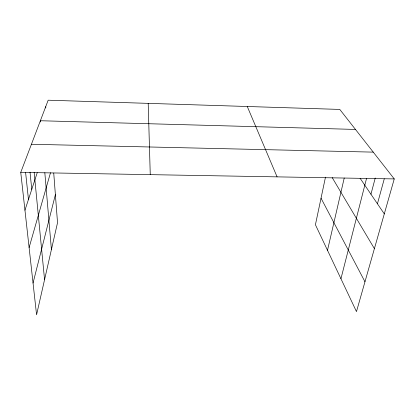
<?xml version="1.0" encoding="UTF-8"?>
<svg xmlns="http://www.w3.org/2000/svg" width="415" height="415" viewBox="0 0 415 415"><rect width="100%" height="100%" fill="white"/><g stroke="black" fill="none" stroke-linecap="round" stroke-linejoin="round"><path stroke-width="0.62" d="M325.474 177.169L315.421 224.754L356.475 311.608L394.25 178.922L339.786 109.425L48.171 100.202L20.75 172.375L36.572 314.798L57.529 222.72L53.737 173.107M327.502 250.312L344.227 178.035M33.044 283.04L55.387 194.656M340.943 278.75L366.564 178.336M370.953 194.236L375.238 178.019M377.437 203.781L384.274 178.829M29.107 247.594L50.495 172.733M24.952 210.203L37.236 172.692M20.75 172.375L394.25 178.922M31.431 144.264L373.251 152.129M355.468 129.433L40.369 120.739L40.478 122.01M360.085 178.243L384.295 213.881M332.197 177.594L374.397 248.642M321.034 198.194L364.967 281.775M247.273 106.499L277.09 176.868M25.616 172.64L28.464 199.48M30.025 172.184L31.768 189.396M34.144 172.246L44.561 279.694M44.825 172.733L51.413 249.576M45.707 106.686L45.811 107.952M148.197 103.366L150.256 174.648"/></g></svg>
